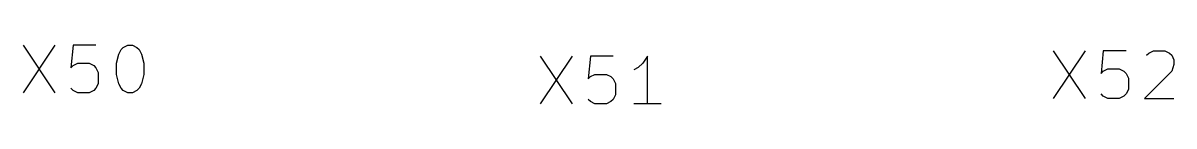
# Model space of a CAD drawing. Header units: millimetres. Extents: x -1 to 260, y -56 to 300.
# Drawn here: x 146.26 to 168.49, y 15.09 to 16.23 of the extents above; entities that cross this region are included whole.
import ezdxf

# ---------------------------------------------------------------- set-up
doc = ezdxf.new("R2010")
doc.units = ezdxf.units.MM
doc.layers.add('F.Silkscreen', color=41, linetype='CONTINUOUS', true_color=0xf2eda1)

msp = doc.modelspace()

# ---------------------------------------------------------------- linework, layer by layer
at = {"layer": 'F.Silkscreen', "linetype": 'CONTINUOUS'}
for p, q in [((146.257592, 16.23069), (146.873965, 15.30613)), ((146.873965, 16.23069), (146.257592, 15.30613)), ((147.226178, 16.23069), (147.182151, 15.790423)), ((147.666445, 16.23069), (147.226178, 16.23069)), ((148.194764, 16.186663), (148.282818, 16.23069)), ((148.282818, 16.23069), (148.370871, 16.23069)), ((148.370871, 16.23069), (148.458924, 16.186663)), ((148.062684, 15.878477), (148.106711, 16.054583)), ((148.106711, 16.054583), (148.150738, 16.142637)), ((148.150738, 16.142637), (148.194764, 16.186663)), ((148.458924, 16.186663), (148.502951, 16.142637)), ((148.502951, 16.142637), (148.546978, 16.054583)), ((148.546978, 16.054583), (148.591004, 15.878477)), ((156.248445, 16.015521), (156.864818, 15.090961)), ((156.864818, 16.015521), (156.248445, 15.090961)), ((157.217031, 16.015521), (157.173004, 15.575254)), ((157.657298, 16.015521), (157.217031, 16.015521)), ((158.317697, 16.015521), (158.229644, 15.883441)), ((158.317697, 15.090961), (158.317697, 16.015521)), ((166.156417, 16.120671), (166.77279, 15.196111)), ((166.77279, 16.120671), (166.156417, 15.196111)), ((167.125003, 16.120671), (167.080976, 15.680404)), ((167.56527, 16.120671), (167.125003, 16.120671)), ((167.961509, 16.032618), (168.005536, 16.076644)), ((168.005536, 16.076644), (168.093589, 16.120671)), ((168.093589, 16.120671), (168.313723, 16.120671)), ((168.313723, 16.120671), (168.401776, 16.076644)), ((168.401776, 16.076644), (168.445803, 16.032618)), ((168.445803, 16.032618), (168.489829, 15.944564)), ((147.182151, 15.790423), (147.226178, 15.83445)), ((147.226178, 15.83445), (147.314231, 15.878477)), ((147.314231, 15.878477), (147.534365, 15.878477)), ((147.534365, 15.878477), (147.622418, 15.83445)), ((147.622418, 15.83445), (147.666445, 15.790423)), ((147.666445, 15.790423), (147.710471, 15.70237)), ((148.062684, 15.658343), (148.062684, 15.878477)), ((148.591004, 15.878477), (148.591004, 15.658343)), ((158.141591, 15.795388), (158.053537, 15.751361)), ((158.229644, 15.883441), (158.141591, 15.795388)), ((168.489829, 15.856511), (168.445803, 15.724431)), ((168.489829, 15.944564), (168.489829, 15.856511)), ((147.710471, 15.70237), (147.710471, 15.482237)), ((148.106711, 15.482237), (148.062684, 15.658343)), ((148.591004, 15.658343), (148.546978, 15.482237)), ((157.173004, 15.575254), (157.217031, 15.619281)), ((157.217031, 15.619281), (157.305084, 15.663308)), ((157.305084, 15.663308), (157.525218, 15.663308)), ((157.525218, 15.663308), (157.613271, 15.619281)), ((157.613271, 15.619281), (157.657298, 15.575254)), ((157.657298, 15.575254), (157.701324, 15.487201)), ((167.080976, 15.680404), (167.125003, 15.724431)), ((167.125003, 15.724431), (167.213056, 15.768458)), ((167.213056, 15.768458), (167.43319, 15.768458)), ((167.43319, 15.768458), (167.521243, 15.724431)), ((167.521243, 15.724431), (167.56527, 15.680404)), ((167.56527, 15.680404), (167.609296, 15.592351)), ((167.609296, 15.592351), (167.609296, 15.372218)), ((168.445803, 15.724431), (167.917483, 15.196111)), ((147.226178, 15.350157), (147.182151, 15.394183)), ((147.314231, 15.30613), (147.226178, 15.350157)), ((147.622418, 15.350157), (147.534365, 15.30613)), ((147.666445, 15.394183), (147.622418, 15.350157)), ((147.710471, 15.482237), (147.666445, 15.394183)), ((148.150738, 15.394183), (148.106711, 15.482237)), ((148.194764, 15.350157), (148.150738, 15.394183)), ((148.282818, 15.30613), (148.194764, 15.350157)), ((148.458924, 15.350157), (148.370871, 15.30613)), ((148.502951, 15.394183), (148.458924, 15.350157)), ((148.546978, 15.482237), (148.502951, 15.394183)), ((157.701324, 15.487201), (157.701324, 15.267068)), ((167.609296, 15.372218), (167.56527, 15.284164)), ((147.534365, 15.30613), (147.314231, 15.30613)), ((148.370871, 15.30613), (148.282818, 15.30613)), ((157.217031, 15.134988), (157.173004, 15.179014)), ((157.305084, 15.090961), (157.217031, 15.134988)), ((157.613271, 15.134988), (157.525218, 15.090961)), ((157.657298, 15.179014), (157.613271, 15.134988)), ((157.701324, 15.267068), (157.657298, 15.179014)), ((167.125003, 15.240138), (167.080976, 15.284164)), ((167.213056, 15.196111), (167.125003, 15.240138)), ((167.43319, 15.196111), (167.213056, 15.196111)), ((167.521243, 15.240138), (167.43319, 15.196111)), ((167.56527, 15.284164), (167.521243, 15.240138)), ((167.917483, 15.196111), (168.489829, 15.196111)), ((157.525218, 15.090961), (157.305084, 15.090961)), ((158.581857, 15.090961), (158.053537, 15.090961))]:
    msp.add_line(p, q, dxfattribs=at)

doc.saveas('drawing.dxf')
